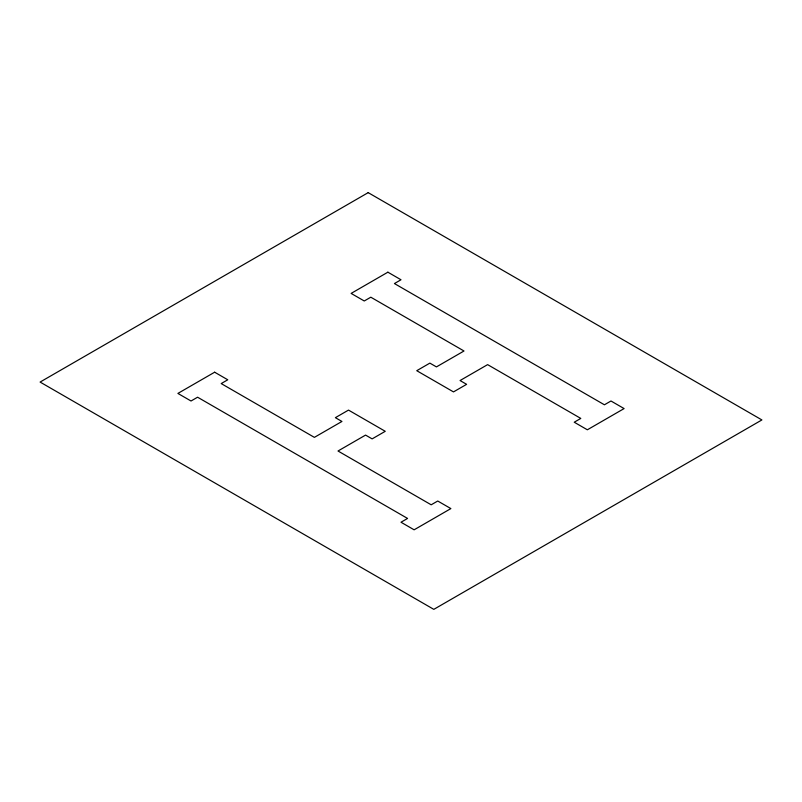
<?xml version="1.0" encoding="UTF-8"?>
<svg xmlns="http://www.w3.org/2000/svg" width="802" height="802" viewBox="0 0 802 802"><rect width="100%" height="100%" fill="white"/><g stroke="black" fill="none" stroke-linecap="round" stroke-linejoin="round"><path stroke-width="1.2" d="M368.188 192.64L40.1 382.063L433.812 609.36L761.9 419.937L368.188 192.64M214.645 372.208L177.894 393.421L191.026 401L197.583 397.211L407.566 518.443L401 522.232L414.123 529.811L450.874 508.588L437.742 501.019L431.185 504.799L338.003 451.005L365.562 435.095L372.128 438.884L385.251 431.306L348.509 410.093L335.386 417.672L341.943 421.461L314.384 437.371L221.202 383.577L227.768 379.787L214.645 372.208M387.877 272.189L351.126 293.412L364.258 300.981L370.815 297.201L463.997 350.995L436.438 366.905L429.872 363.116L416.749 370.694L453.491 391.907L466.614 384.328L460.057 380.539L487.616 364.629L580.798 418.423L574.232 422.213L587.355 429.792L624.106 408.579L610.974 401L604.417 404.789L394.434 283.557L401 279.768L387.877 272.189"/></g></svg>
